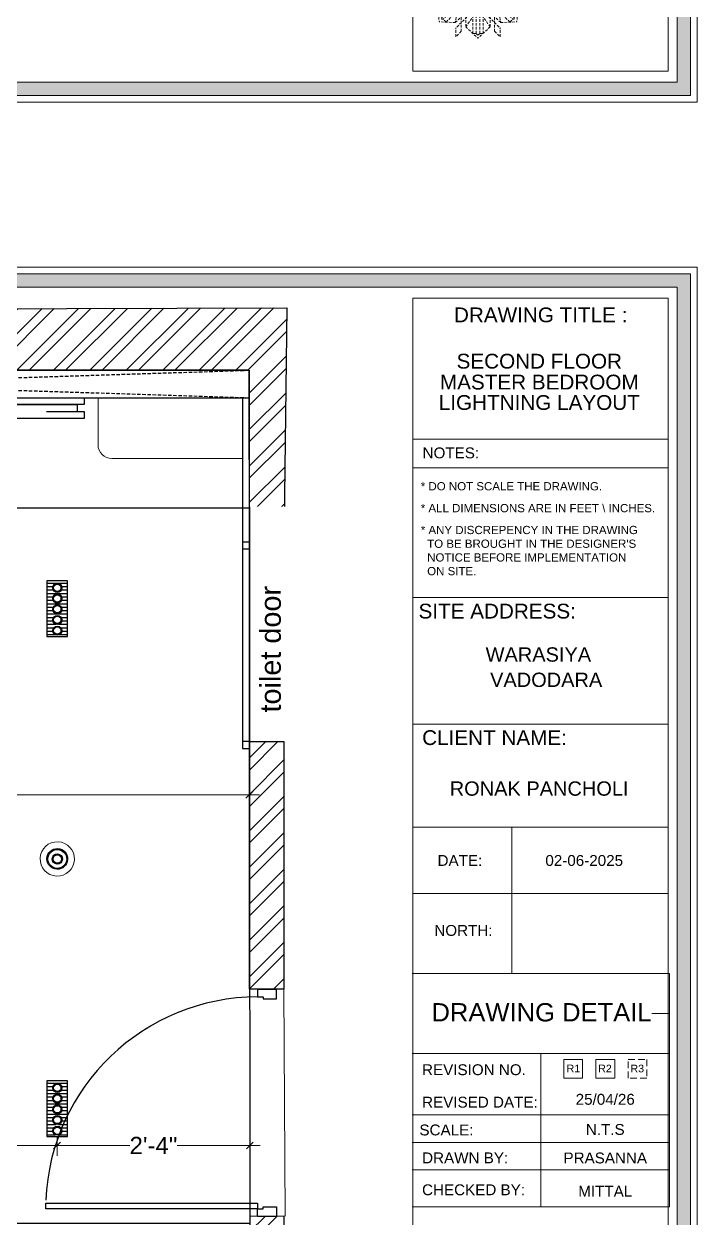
# Model space of a CAD drawing. Header units: millimetres. Extents: x 145796 to 148307, y -176303 to -174465.
# Drawn here: x 146430.9 to 146528.8, y -174982.4 to -174808.7 of the extents above; entities that cross this region are included whole.
import ezdxf
from ezdxf.enums import TextEntityAlignment as Align

# ---------------------------------------------------------------- set-up
doc = ezdxf.new("R2010")
doc.units = ezdxf.units.MM
doc.header["$MEASUREMENT"] = 0
doc.header["$PDMODE"] = 2
doc.linetypes.add('00 . GROUND FLOOR$0$DASHED', pattern=[0.75, 0.5, -0.25])
doc.linetypes.add('DASHEDX2', pattern=[1.5, 1, -0.5])
doc.layers.get('Defpoints').update_dxf_attribs({"color": 220})
for name, color, linetype in [('AR DOOR', 40, 'Continuous'), ('AR ELE-5', 134, 'Continuous'), ('AR HATCH-7', 7, 'Continuous')]:
    doc.layers.add(name, color=color, linetype=linetype)
for name, color, linetype, lineweight in [('Dimension', 10, 'DASHEDX2', 20), ('Electrical', 84, 'Continuous', 30), ('FUR1', 1, 'Continuous', 0), ('FURNITURE', 32, 'Continuous', 9), ('GF FALSE CEILING', 6, 'Continuous', 35), ('NAME PLATE', 7, 'Continuous', 25), ('wall', 7, 'Continuous', 30)]:
    doc.layers.add(name, color=color, linetype=linetype, lineweight=lineweight)
doc.styles.add('Aerial', font='arial.ttf')
doc.styles.add('Arial', font='arial.ttf')
doc.styles.add('style4', font='ARIALN.TTF')
doc.dimstyles.new('Cn_BT_9 ( BOLD )', dxfattribs={"dimtxt": 2.5, "dimasz": 1, "dimexe": 1.5, "dimexo": 0, "dimgap": 0.09, "dimtad": 0, "dimdec": 0, "dimzin": 3, "dimdsep": 46, "dimlunit": 4, "dimtxsty": 'Aerial', "dimblk": 'OBLIQUE', "dimcen": 0.09, "dimdle": 1.5, "dimclrd": 1, "dimclre": 1, "dimclrt": 5, "dimadec": 0, "dimazin": 0, "dimtfac": 0.75, "dimtdec": 0, "dimtofl": 0, "dimtmove": 0, "dimatfit": 3, "dimldrblk": 'OBLIQUE', "dimfxl": 0, "dimtolj": 1, "dimtzin": 0, "dimlwd": 15, "dimlwe": 15, "dimarcsym": 0})

# ---------------------------------------------------------------- blocks, each defined once
blk = doc.blocks.new('aggerg')
at = {"layer": 'Dimension', "color": 42, "true_color": 0xd39e00}
blk.add_lwpolyline([(-1.41, 1.41), (1.41, 1.41), (1.41, -1.41), (-1.41, -1.41)], close=True, dxfattribs=at)
at = {"layer": 'NAME PLATE', "lineweight": 0, "insert": (-0.03, 0.62), "char_height": 1.151, "width": 2.2458, "attachment_point": 2, "style": 'Arial'}
blk.add_mtext('R3', dxfattribs=at)
blk = doc.blocks.new('*U20')
for points in [[(-1160, 0), (-1120, 0), (-1120, 30), (-1110, 30), (-1110, 100), (-1160, 100)], [(40, 0), (0, 0), (0, 30), (-10, 30), (-10, 100), (40, 100)], [(0, 0), (0, -1120), (-30, -1120), (-30, 0)]]:
    blk.add_lwpolyline(points, close=True)
at = {"layer": 'AR ELE-5', "linetype": 'ByBlock', "ltscale": 15}
blk.add_arc((1.6, 0.7), 1121.6, 180.03474, 267.62699, dxfattribs=at)
blk = doc.blocks.new('_Oblique')
at = {"layer": 'wall', "color": 0, "lineweight": -2}
blk.add_line((-0.5, -0.5), (0.5, 0.5), dxfattribs=at)
blk = doc.blocks.new('*D77')
at = {"layer": 'Defpoints', "color": 0, "ltscale": 10, "transparency": 16777216}
for p in [(146400.57, -174966.48), (146435.75, -174970.52), (146435.75, -174971.8)]:
    blk.add_point(p, dxfattribs=at)
at = {"layer": 'FURNITURE', "color": 1, "lineweight": 15, "ltscale": 10, "transparency": 16777216}
for p, q in [((146400.57, -174966.48), (146400.57, -174973.3)), ((146435.75, -174970.52), (146435.75, -174973.3)), ((146399.07, -174971.8), (146413.75, -174971.8)), ((146437.25, -174971.8), (146422.57, -174971.8))]:
    blk.add_line(p, q, dxfattribs=at)
at = {"layer": 'FURNITURE', "color": 1, "lineweight": 15, "ltscale": 10, "transparency": 16777216, "rotation": 180}
blk.add_blockref('_Oblique', (146400.57, -174971.8), dxfattribs=at)
at = {"layer": 'FURNITURE', "color": 1, "lineweight": 15, "ltscale": 10, "transparency": 16777216}
blk.add_blockref('_Oblique', (146435.75, -174971.8), dxfattribs=at)
at = {"layer": 'FURNITURE', "color": 5, "ltscale": 10, "transparency": 16777216, "insert": (146418.16, -174971.8), "char_height": 2.5, "attachment_point": 5, "style": 'Aerial'}
blk.add_mtext('\\A1;2\'-11"', dxfattribs=at)
blk = doc.blocks.new('*D78')
at = {"layer": 'Defpoints', "color": 0, "ltscale": 10, "transparency": 16777216}
for p in [(146435.75, -174970.52), (146463.78, -174971.8), (146463.78, -174976.33)]:
    blk.add_point(p, dxfattribs=at)
at = {"layer": 'FURNITURE', "color": 1, "lineweight": 15, "ltscale": 10, "transparency": 16777216}
for p, q in [((146435.75, -174970.52), (146435.75, -174973.3)), ((146463.78, -174976.33), (146463.78, -174970.3)), ((146434.25, -174971.8), (146446.33, -174971.8)), ((146465.28, -174971.8), (146453.2, -174971.8))]:
    blk.add_line(p, q, dxfattribs=at)
at = {"layer": 'FURNITURE', "color": 1, "lineweight": 15, "ltscale": 10, "transparency": 16777216, "rotation": 180}
blk.add_blockref('_Oblique', (146435.75, -174971.8), dxfattribs=at)
at = {"layer": 'FURNITURE', "color": 1, "lineweight": 15, "ltscale": 10, "transparency": 16777216}
blk.add_blockref('_Oblique', (146463.78, -174971.8), dxfattribs=at)
at = {"layer": 'FURNITURE', "color": 5, "ltscale": 10, "transparency": 16777216, "insert": (146449.76, -174971.8), "char_height": 2.5, "attachment_point": 5, "style": 'Aerial'}
blk.add_mtext('\\A1;2\'-4"', dxfattribs=at)
blk = doc.blocks.new('*D86')
at = {"layer": 'Defpoints', "color": 0, "ltscale": 10, "transparency": 16777216}
for p in [(146463.7, -174920.83), (146388.57, -174923.59), (146463.7, -174923.59)]:
    blk.add_point(p, dxfattribs=at)
at = {"layer": 'FURNITURE', "color": 1, "lineweight": 15, "ltscale": 10, "transparency": 16777216}
for p, q in [((146388.57, -174923.59), (146388.57, -174919.33)), ((146463.7, -174923.59), (146463.7, -174919.33)), ((146387.07, -174920.83), (146418.72, -174920.83)), ((146465.2, -174920.83), (146425.56, -174920.83))]:
    blk.add_line(p, q, dxfattribs=at)
at = {"layer": 'FURNITURE', "color": 1, "lineweight": 15, "ltscale": 10, "transparency": 16777216, "rotation": 180}
blk.add_blockref('_Oblique', (146388.57, -174920.83), dxfattribs=at)
at = {"layer": 'FURNITURE', "color": 1, "lineweight": 15, "ltscale": 10, "transparency": 16777216}
blk.add_blockref('_Oblique', (146463.7, -174920.83), dxfattribs=at)
at = {"layer": 'FURNITURE', "color": 5, "ltscale": 10, "transparency": 16777216, "insert": (146422.14, -174920.83), "char_height": 2.5, "attachment_point": 5, "style": 'Aerial'}
blk.add_mtext('\\A1;6\'-3"', dxfattribs=at)
blk = doc.blocks.new('FSFSF')
at = {"color": 42, "lineweight": 5, "true_color": 0xe0ac11}
for p, q in [((28600.03, 143.51), (28600.03, 140.16)), ((28602.15, 141.41), (28600.03, 143.51)), ((28603.86, 139.69), (28608.58, 144.08)), ((28613.31, 139.69), (28608.58, 144.08)), ((28615.02, 141.41), (28617.14, 143.51)), ((28617.14, 143.51), (28617.14, 140.16)), ((28606.47, 133.76), (28600.03, 140.16)), ((28602.15, 141.41), (28602.15, 131.95)), ((28603.86, 126.58), (28603.86, 139.69)), ((28603.86, 139.69), (28608.58, 133.02)), ((28607.9, 142.22), (28606.58, 142.22)), ((28606.58, 142.22), (28606.58, 135.84)), ((28607.9, 142.22), (28608.58, 142.85)), ((28607.9, 142.22), (28607.9, 126.58)), ((28609.27, 142.22), (28608.59, 142.85)), ((28613.31, 139.69), (28608.59, 133.02)), ((28609.27, 142.22), (28609.27, 126.58)), ((28609.27, 142.22), (28610.59, 142.22)), ((28610.59, 142.22), (28610.59, 135.84)), ((28610.7, 133.76), (28617.14, 140.16)), ((28613.31, 126.58), (28613.31, 139.69)), ((28615.02, 141.41), (28615.02, 131.95)), ((28593.19, 131.45), (28593.54, 137.71)), ((28593.39, 135), (28594.56, 136.12)), ((28593.39, 135), (28597.6, 130.78)), ((28599.8, 138.06), (28593.54, 137.71)), ((28595.12, 136.69), (28594.53, 136.69)), ((28594.56, 136.12), (28594.56, 136.71)), ((28605.17, 124.98), (28594.56, 136.12)), ((28596.24, 137.86), (28595.12, 136.69)), ((28606.27, 126.08), (28595.12, 136.69)), ((28596.24, 137.86), (28600.47, 133.65)), ((28601.03, 130), (28599.8, 138.06)), ((28599.8, 138.05), (28608.58, 129.56)), ((28617.37, 138.05), (28608.59, 129.56)), ((28610.9, 126.08), (28622.05, 136.69)), ((28612.02, 124.98), (28622.62, 136.12)), ((28616.14, 130), (28617.37, 138.06)), ((28620.93, 137.86), (28616.7, 133.65)), ((28617.37, 138.06), (28623.63, 137.71)), ((28623.8, 135), (28619.59, 130.78)), ((28620.93, 137.86), (28622.05, 136.69)), ((28622.05, 136.69), (28622.64, 136.69)), ((28622.62, 136.12), (28622.62, 136.71)), ((28623.8, 135), (28622.62, 136.12)), ((28624, 131.45), (28623.65, 137.71)), ((28587.73, 131.22), (28591.08, 131.22)), ((28589.84, 129.1), (28587.73, 131.22)), ((28597.49, 124.78), (28591.08, 131.22)), ((28593.19, 131.45), (28601.69, 122.67)), ((28601.25, 130.22), (28593.19, 131.45)), ((28605.86, 129.18), (28601.03, 130)), ((28602.07, 125.39), (28601.25, 130.22)), ((28604.75, 131.95), (28602.15, 131.95)), ((28606.47, 133.76), (28604.75, 131.95)), ((28605.86, 129.18), (28608.58, 133.02)), ((28607.9, 128.92), (28608.58, 129.56)), ((28611.31, 129.18), (28608.59, 133.02)), ((28609.27, 128.92), (28608.59, 129.56)), ((28610.7, 133.76), (28612.42, 131.95)), ((28611.31, 129.18), (28616.14, 130)), ((28612.42, 131.95), (28615.02, 131.95)), ((28615.12, 125.39), (28615.94, 130.22)), ((28623.99, 131.45), (28615.5, 122.67)), ((28615.94, 130.22), (28624, 131.45)), ((28619.7, 124.78), (28626.1, 131.22)), ((28629.45, 131.22), (28626.1, 131.22)), ((28627.34, 129.1), (28629.45, 131.22)), ((28591.56, 127.39), (28587.17, 122.66)), ((28589.84, 129.1), (28599.29, 129.1)), ((28604.66, 127.39), (28591.56, 127.39)), ((28591.56, 127.39), (28598.23, 122.67)), ((28597.49, 124.78), (28599.29, 126.5)), ((28602.07, 125.39), (28598.23, 122.67)), ((28599.29, 126.5), (28599.29, 129.1)), ((28605.17, 124.98), (28602.97, 122.67)), ((28603.68, 126.54), (28603.68, 127.39)), ((28604.66, 126.54), (28603.68, 126.54)), ((28604.71, 127.57), (28603.86, 127.57)), ((28607.9, 126.58), (28603.86, 126.58)), ((28604.66, 123.35), (28604.66, 127.39)), ((28604.7, 126.58), (28604.71, 127.57)), ((28606.27, 126.08), (28608.58, 128.27)), ((28607.9, 128.92), (28608.58, 128.27)), ((28609.27, 128.92), (28608.59, 128.27)), ((28610.9, 126.08), (28608.59, 128.27)), ((28609.27, 126.58), (28613.31, 126.58)), ((28612.02, 124.98), (28614.21, 122.67)), ((28612.46, 126.58), (28612.46, 127.57)), ((28612.46, 127.57), (28613.31, 127.57)), ((28612.52, 123.35), (28612.52, 127.39)), ((28612.52, 127.39), (28625.63, 127.39)), ((28612.52, 126.54), (28613.51, 126.54)), ((28613.51, 126.54), (28613.51, 127.39)), ((28615.12, 125.39), (28618.96, 122.67)), ((28627.34, 129.1), (28617.89, 129.1)), ((28617.89, 126.5), (28617.89, 129.1)), ((28619.7, 124.78), (28617.89, 126.5)), ((28625.63, 127.39), (28618.96, 122.67)), ((28625.63, 127.39), (28630.02, 122.66)), ((28591.56, 117.94), (28587.17, 122.66)), ((28589.03, 123.35), (28588.4, 122.67)), ((28589.03, 121.98), (28588.4, 122.65)), ((28589.03, 123.35), (28589.03, 124.67)), ((28589.03, 124.67), (28595.4, 124.67)), ((28589.03, 123.35), (28604.66, 123.35)), ((28589.03, 121.98), (28604.66, 121.98)), ((28589.03, 121.98), (28589.03, 120.66)), ((28589.03, 120.66), (28595.4, 120.66)), ((28597.49, 120.54), (28591.08, 114.11)), ((28591.56, 117.94), (28598.23, 122.65)), ((28593.19, 113.88), (28601.69, 122.65)), ((28605.17, 120.35), (28594.56, 109.2)), ((28597.49, 120.54), (28599.29, 118.83)), ((28602.07, 119.94), (28598.23, 122.65)), ((28602.33, 123.35), (28601.69, 122.67)), ((28602.33, 121.98), (28601.69, 122.65)), ((28602.33, 123.35), (28602.97, 122.67)), ((28602.33, 121.98), (28602.97, 122.65)), ((28605.17, 120.35), (28602.97, 122.65)), ((28604.66, 121.98), (28604.66, 117.94)), ((28612.02, 120.35), (28614.21, 122.65)), ((28612.02, 120.35), (28622.62, 109.2)), ((28628.16, 123.35), (28612.52, 123.35)), ((28612.52, 121.98), (28612.52, 117.94)), ((28628.16, 121.98), (28612.52, 121.98)), ((28614.85, 123.35), (28614.21, 122.67)), ((28614.85, 121.98), (28614.21, 122.65)), ((28614.85, 123.35), (28615.5, 122.67)), ((28614.85, 121.98), (28615.5, 122.65)), ((28615.12, 119.94), (28618.96, 122.65)), ((28623.99, 113.88), (28615.5, 122.65)), ((28619.7, 120.54), (28617.89, 118.83)), ((28625.63, 117.94), (28618.96, 122.65)), ((28619.7, 120.54), (28626.1, 114.11)), ((28628.16, 124.67), (28621.78, 124.67)), ((28628.16, 120.66), (28621.78, 120.66)), ((28625.63, 117.94), (28630.02, 122.66)), ((28628.16, 123.35), (28628.16, 124.67)), ((28628.16, 123.35), (28628.78, 122.67)), ((28628.16, 121.98), (28628.78, 122.65)), ((28628.16, 121.98), (28628.16, 120.66)), ((28589.84, 116.23), (28587.73, 114.11)), ((28589.84, 116.23), (28599.29, 116.23)), ((28604.66, 117.94), (28591.56, 117.94)), ((28606.27, 119.15), (28595.12, 108.54)), ((28599.29, 118.83), (28599.29, 116.23)), ((28599.8, 107.17), (28608.58, 115.67)), ((28605.86, 116.05), (28601.03, 115.23)), ((28602.07, 119.94), (28601.25, 115.1)), ((28604.66, 118.78), (28603.68, 118.78)), ((28603.68, 118.78), (28603.68, 117.94)), ((28607.9, 118.65), (28603.86, 118.65)), ((28603.86, 118.65), (28603.86, 105.54)), ((28604.71, 117.66), (28603.86, 117.66)), ((28604.7, 118.65), (28604.71, 117.66)), ((28605.86, 116.05), (28608.58, 112.21)), ((28606.27, 119.15), (28608.58, 116.96)), ((28607.9, 103.01), (28607.9, 118.65)), ((28607.9, 116.31), (28608.58, 116.96)), ((28607.9, 116.31), (28608.58, 115.67)), ((28610.9, 119.15), (28608.59, 116.96)), ((28609.27, 116.31), (28608.59, 116.96)), ((28609.27, 116.31), (28608.59, 115.67)), ((28611.31, 116.05), (28608.59, 112.21)), ((28617.37, 107.17), (28608.59, 115.67)), ((28609.27, 118.65), (28613.31, 118.65)), ((28609.27, 103.01), (28609.27, 118.65)), ((28610.9, 119.15), (28622.05, 108.54)), ((28611.31, 116.05), (28616.14, 115.23)), ((28612.46, 118.65), (28612.46, 117.66)), ((28612.46, 117.66), (28613.31, 117.66)), ((28612.52, 118.78), (28613.51, 118.78)), ((28612.52, 117.94), (28625.63, 117.94)), ((28613.31, 118.65), (28613.31, 105.54)), ((28613.51, 118.78), (28613.51, 117.94)), ((28615.12, 119.94), (28615.94, 115.1)), ((28617.89, 118.83), (28617.89, 116.23)), ((28627.34, 116.23), (28617.89, 116.23)), ((28627.34, 116.23), (28629.45, 114.11)), ((28587.73, 114.11), (28591.08, 114.11)), ((28601.25, 115.1), (28593.19, 113.87)), ((28593.19, 113.87), (28593.54, 107.62)), ((28593.39, 110.32), (28597.6, 114.55)), ((28596.24, 107.37), (28600.47, 111.58)), ((28601.03, 115.23), (28599.8, 107.17)), ((28606.47, 111.47), (28600.03, 105.07)), ((28602.15, 103.82), (28602.15, 113.27)), ((28604.75, 113.27), (28602.15, 113.27)), ((28603.86, 105.54), (28608.58, 112.21)), ((28606.47, 111.47), (28604.75, 113.27)), ((28613.31, 105.54), (28608.59, 112.21)), ((28610.7, 111.47), (28612.42, 113.27)), ((28610.7, 111.47), (28617.14, 105.07)), ((28612.42, 113.27), (28615.02, 113.27)), ((28615.02, 103.82), (28615.02, 113.27)), ((28615.94, 115.1), (28624, 113.87)), ((28616.14, 115.23), (28617.37, 107.17)), ((28620.93, 107.37), (28616.7, 111.58)), ((28623.8, 110.32), (28619.59, 114.55)), ((28624, 113.87), (28623.65, 107.62)), ((28629.45, 114.11), (28626.1, 114.11)), ((28593.39, 110.32), (28594.56, 109.2)), ((28599.8, 107.17), (28593.54, 107.52)), ((28595.12, 108.54), (28594.53, 108.54)), ((28594.56, 109.2), (28594.56, 108.61)), ((28596.24, 107.37), (28595.12, 108.54)), ((28606.58, 103.01), (28606.58, 109.38)), ((28610.59, 103.01), (28610.59, 109.38)), ((28617.37, 107.17), (28623.63, 107.52)), ((28620.93, 107.37), (28622.05, 108.54)), ((28622.05, 108.54), (28622.64, 108.54)), ((28623.8, 110.32), (28622.62, 109.2)), ((28622.62, 109.2), (28622.62, 108.61)), ((28600.03, 101.71), (28600.03, 105.07)), ((28602.15, 103.82), (28600.03, 101.71)), ((28603.86, 105.54), (28608.58, 101.15)), ((28607.9, 103.01), (28606.58, 103.01)), ((28607.9, 103.01), (28608.58, 102.38)), ((28613.31, 105.54), (28608.58, 101.15)), ((28609.27, 103.01), (28608.59, 102.38)), ((28609.27, 103.01), (28610.59, 103.01)), ((28615.02, 103.82), (28617.14, 101.71)), ((28617.14, 101.71), (28617.14, 105.07))]:
    blk.add_line(p, q, dxfattribs=at)

msp = doc.modelspace()

# ---------------------------------------------------------------- hatches: boundary and pattern name
at = {"layer": 'AR HATCH-7', "lineweight": 0, "true_color": 0x939598, "transparency": 33554687}
h = msp.add_hatch(dxfattribs=at)
h.set_pattern_fill('ANSI32', color=252, scale=10)
h.set_pattern_definition([(45, (12454.5157, 8737.782), (-2.65165043, 2.65165043), []), (45, (12456.2835, 8737.782), (-2.65165043, 2.65165043), [])])
h.paths.add_polyline_path([(146469.15, -174850.03), (146309.19, -174850.48), (146309.19, -174897.09), (146314.19, -174897.09), (146314.19, -174863.09), (146338.69, -174863.09), (146338.69, -174859.09), (146463.69, -174859.09), (146463.7, -174884.09), (146463.7, -174884.09), (146463.7, -174885.1), (146468.7, -174885.07)])
h.paths.add_polyline_path([(146314.19, -174956.09), (146309.19, -174956.09), (146309.19, -175026.59), (146468.73, -175026.59), (146468.78, -174982.09), (146463.78, -174982.13), (146463.7, -175022.59), (146364.71, -175022.59), (146364.71, -175022.59), (146314.19, -175022.59), (146314.2, -175002.5)])
h.paths.add_polyline_path([(146468.7, -174913.06), (146463.7, -174913.09), (146463.7, -174949.1), (146468.7, -174949.06)])
at = {"layer": 'Dimension', "true_color": 0xd39e00, "transparency": 33554687}
h = msp.add_hatch(color=42, dxfattribs=at)
h.paths.add_polyline_path([(146251.78, -174624.84), (146251.78, -174819.15), (146527.84, -174819.15), (146527.84, -174624.84)])
h.paths.add_polyline_path([(146253.72, -174626.78), (146525.9, -174626.78), (146525.9, -174817.21), (146253.72, -174817.21)], flags=16)
h = msp.add_hatch(color=42, dxfattribs=at)
h.paths.add_polyline_path([(146251.78, -174845.09), (146251.78, -175039.39), (146527.84, -175039.39), (146527.84, -174845.09)])
h.paths.add_polyline_path([(146253.72, -174847.02), (146525.9, -174847.02), (146525.9, -175037.45), (146253.72, -175037.45)], flags=16)
at = {"layer": 'Electrical', "lineweight": 25, "true_color": 0x000000}
h = msp.add_hatch(dxfattribs=at)
h.set_pattern_fill('ANSI31', color=18, scale=4, angle=315)
h.set_pattern_definition([(360, (167298.7183, -161898.53095), (2e-16, 0.5), [])])
h.paths.add_polyline_path([(146434.25, -174892.05), (146435.3, -174891.18, 0.675401), (146436.44, -174890.73, 0.15536), (146436.32, -174890.34), (146437.07, -174889.72), (146437.25, -174889.72), (146437.25, -174897.81), (146434.25, -174897.81)])
h.paths.add_polyline_path([(146435.12, -174896.95, 1), (146436.44, -174896.95, 1)], flags=16)
h.paths.add_polyline_path([(146436.44, -174895.39, 1), (146435.12, -174895.39, 1)], flags=16)
h.paths.add_polyline_path([(146435.25, -174896.95, 1), (146436.31, -174896.95, 1)], flags=0)
h.paths.add_polyline_path([(146436.31, -174895.39, 1), (146435.25, -174895.39, 1)], flags=0)
h.paths.add_polyline_path([(146436.44, -174893.84, 1), (146435.12, -174893.84, 1)], flags=16)
h.paths.add_polyline_path([(146436.31, -174893.84, 1), (146435.25, -174893.84, 1)], flags=0)
h.paths.add_polyline_path([(146436.44, -174892.28, 1), (146435.12, -174892.28, 1)], flags=16)
h.paths.add_polyline_path([(146436.31, -174892.28, 1), (146435.25, -174892.28, 1)], flags=0)
h.paths.add_polyline_path([(146435.3, -174891.18), (146434.25, -174892.05), (146434.25, -174889.72), (146437.07, -174889.72), (146436.32, -174890.34, 0.731062), (146435.12, -174890.73, 0.193744)], flags=17)
h = msp.add_hatch(dxfattribs=at)
h.set_pattern_fill('ANSI31', color=18, scale=4, angle=315)
h.set_pattern_definition([(360, (167298.7183, -161971.2426), (2e-16, 0.5), [])])
h.paths.add_polyline_path([(146434.25, -174964.76), (146435.3, -174963.9, 0.675401), (146436.44, -174963.44, 0.15536), (146436.32, -174963.05), (146437.07, -174962.43), (146437.25, -174962.43), (146437.25, -174970.52), (146434.25, -174970.52)])
h.paths.add_polyline_path([(146435.12, -174969.66, 1), (146436.44, -174969.66, 1)], flags=16)
h.paths.add_polyline_path([(146436.44, -174968.1, 1), (146435.12, -174968.1, 1)], flags=16)
h.paths.add_polyline_path([(146435.25, -174969.66, 1), (146436.31, -174969.66, 1)], flags=0)
h.paths.add_polyline_path([(146436.31, -174968.1, 1), (146435.25, -174968.1, 1)], flags=0)
h.paths.add_polyline_path([(146436.44, -174966.55, 1), (146435.12, -174966.55, 1)], flags=16)
h.paths.add_polyline_path([(146436.31, -174966.55, 1), (146435.25, -174966.55, 1)], flags=0)
h.paths.add_polyline_path([(146436.44, -174964.99, 1), (146435.12, -174964.99, 1)], flags=16)
h.paths.add_polyline_path([(146436.31, -174964.99, 1), (146435.25, -174964.99, 1)], flags=0)
h.paths.add_polyline_path([(146435.3, -174963.9), (146434.25, -174964.76), (146434.25, -174962.43), (146437.07, -174962.43), (146436.32, -174963.05, 0.731062), (146435.12, -174963.44, 0.193744)], flags=17)

# ---------------------------------------------------------------- linework, layer by layer
at = {"layer": 'Dimension', "color": 42, "linetype": 'Continuous', "true_color": 0xd39e00, "transparency": 33554687}
for p, q in [((146524.59, -174869.11, 0.13), (146487.49, -174869.11, 0.13)), ((146524.59, -174873.29, 0.13), (146487.49, -174873.29, 0.13)), ((146524.59, -174892.14, 0.13), (146487.49, -174892.14, 0.13)), ((146524.59, -174910.53, 0.13), (146487.49, -174910.53, 0.13)), ((146524.59, -174925.51, 0.13), (146487.49, -174925.51, 0.13)), ((146501.85, -174925.51, 0.13), (146501.85, -174946.81, 0.13)), ((146524.59, -174935.15, 0.13), (146487.49, -174935.15, 0.13)), ((146524.81, -174946.81, 0.13), (146487.38, -174946.81, 0.13)), ((146524.81, -174946.81, 0.13), (146524.81, -174980.71, 0.13)), ((146522.23, -174952.62, 0.13), (146524.81, -174952.62, 0.13)), ((146487.38, -174958.43, 0.13), (146524.81, -174958.43, 0.13)), ((146506.1, -174980.71, 0.13), (146506.1, -174958.43, 0.13)), ((146524.81, -174967.34, 0.13), (146487.38, -174967.34, 0.13)), ((146524.81, -174971.36, 0.13), (146487.38, -174971.36, 0.13)), ((146524.81, -174975.37, 0.13), (146487.38, -174975.37, 0.13)), ((146487.38, -174980.71, 0.13), (146524.81, -174980.71, 0.13))]:
    msp.add_line(p, q, dxfattribs=at)
at = {"layer": 'Dimension', "color": 42, "linetype": 'Continuous', "true_color": 0xd39e00, "transparency": 33554687, "elevation": 0.13}
for points in [[(146250.82, -174623.87), (146528.81, -174623.87), (146528.81, -174820.12), (146250.82, -174820.12)], [(146251.78, -174624.84), (146527.84, -174624.84), (146527.84, -174819.15), (146251.78, -174819.15)], [(146253.72, -174626.78), (146525.9, -174626.78), (146525.9, -174817.21), (146253.72, -174817.21)], [(146487.49, -174815.62), (146487.49, -174628.37), (146524.59, -174628.37), (146524.59, -174815.62)], [(146250.82, -174844.12), (146528.81, -174844.12), (146528.81, -175040.36), (146250.82, -175040.36)], [(146251.78, -174845.09), (146527.84, -174845.09), (146527.84, -175039.39), (146251.78, -175039.39)], [(146253.72, -174847.02), (146525.9, -174847.02), (146525.9, -175037.45), (146253.72, -175037.45)], [(146487.49, -175035.86), (146487.49, -174848.62), (146524.59, -174848.62), (146524.59, -175035.86)], [(146509.41, -174959.29), (146512.14, -174959.29), (146512.14, -174962.02), (146509.41, -174962.02)], [(146514.09, -174959.29), (146516.82, -174959.29), (146516.82, -174962.02), (146514.09, -174962.02)]]:
    msp.add_lwpolyline(points, close=True, dxfattribs=at)
at = {"layer": 'Electrical', "color": 240, "true_color": 0xed1f24, "elevation": 0.13}
for points in [[(146434.25, -174889.72), (146434.25, -174897.81), (146437.25, -174897.81), (146437.25, -174889.72)], [(146434.25, -174962.43), (146434.25, -174970.52), (146437.25, -174970.52), (146437.25, -174962.43)]]:
    msp.add_lwpolyline(points, close=True, dxfattribs=at)
at = {"layer": 'Electrical', "color": 18, "lineweight": 25, "true_color": 0x000000}
for centre, radius in [((146435.78, -174890.73, 0.13), 0.662), ((146435.78, -174890.73, 0.13), 0.53), ((146435.78, -174892.28, 0.13), 0.662), ((146435.78, -174892.28, 0.13), 0.53), ((146435.78, -174893.84, 0.13), 0.662), ((146435.78, -174893.84, 0.13), 0.53), ((146435.78, -174895.39, 0.13), 0.662), ((146435.78, -174895.39, 0.13), 0.53), ((146435.78, -174896.95, 0.13), 0.662), ((146435.78, -174896.95, 0.13), 0.53), ((146435.78, -174963.44, 0.13), 0.662), ((146435.78, -174963.44, 0.13), 0.53), ((146435.78, -174964.99, 0.13), 0.662), ((146435.78, -174964.99, 0.13), 0.53), ((146435.78, -174966.55, 0.13), 0.662), ((146435.78, -174966.55, 0.13), 0.53), ((146435.78, -174968.1, 0.13), 0.662), ((146435.78, -174968.1, 0.13), 0.53), ((146435.78, -174969.66, 0.13), 0.662), ((146435.78, -174969.66, 0.13), 0.53)]:
    msp.add_circle(centre, radius, dxfattribs=at)
at = {"layer": 'Electrical', "color": 5, "lineweight": 5, "ltscale": 8}
msp.add_ellipse((146435.78, -174930.15, 0.13), major_axis=(1.69, -1.84), ratio=1, start_param=-0.785398, end_param=5.497787, dxfattribs=at)
at = {"layer": 'Electrical', "color": 5, "ltscale": 8}
for major_axis, start_param, end_param in [((1.02, -1.1), -0.785398, 5.497787), ((-1.01, -0.93), 0.785398, 7.068583), ((-0.544, -0.501), 0.785398, 7.068583), ((-0.453, -0.417), 0.785398, 7.068583)]:
    msp.add_ellipse((146435.78, -174930.15, 0.13), major_axis=major_axis, ratio=1, start_param=start_param, end_param=end_param, dxfattribs=at)
at = {"layer": 'FURNITURE', "color": 9, "linetype": '00 . GROUND FLOOR$0$DASHED', "lineweight": 25, "true_color": 0xc7c8ca}
for p, q in [((146338.69, -174863.09, 0.13), (146463.69, -174859.09, 0.13)), ((146338.69, -174859.09, 0.13), (146463.69, -174863.09, 0.13))]:
    msp.add_line(p, q, dxfattribs=at)
at = {"layer": 'FURNITURE', "color": 9, "lineweight": 30, "true_color": 0xc7c8ca}
for p, q in [((146462.7, -174863.09, 0.13), (146462.7, -174914.09, 0.13)), ((146428.61, -174879.09, 0.13), (146463.69, -174879.09, 0.13)), ((146463.7, -174884.09, 0.13), (146462.7, -174884.09, 0.13)), ((146463.7, -174885.09, 0.13), (146462.7, -174885.09, 0.13)), ((146463.7, -174914.09, 0.13), (146463.7, -174884.09, 0.13)), ((146463.7, -174914.09, 0.13), (146463.7, -174884.09, 0.13)), ((146463.7, -174913.09, 0.13), (146462.7, -174913.09, 0.13)), ((146463.7, -174913.09, 0.13), (146462.7, -174913.09, 0.13)), ((146462.7, -174914.09, 0.13), (146463.7, -174914.09, 0.13)), ((146462.7, -174914.09, 0.13), (146463.7, -174914.09, 0.13))]:
    msp.add_line(p, q, dxfattribs=at)
at = {"layer": 'FURNITURE', "color": 3, "linetype": 'DASHEDX2', "lineweight": 30, "ltscale": 10}
msp.add_line((146314.19, -174865.09, 0.13), (146438.69, -174865.09, 0.13), dxfattribs=at)
at = {"layer": 'FURNITURE', "lineweight": 5}
msp.add_line((146468.7, -174949.06, 0.13), (146468.91, -174982.09, 0.13), dxfattribs=at)
at = {"layer": 'FURNITURE', "color": 9, "lineweight": 30, "true_color": 0xc7c8ca, "elevation": 0.13}
for points in [[(146338.69, -174863.09), (146463.69, -174863.09), (146463.69, -174859.09), (146338.69, -174859.09)], [(146314.19, -174863.09), (146439.69, -174863.09), (146439.69, -174864.09), (146314.19, -174864.09)], [(146314.19, -174864.09), (146438.69, -174864.09), (146438.69, -174865.09), (146439.69, -174865.09), (146439.69, -174866.09), (146314.19, -174866.09)]]:
    msp.add_lwpolyline(points, close=True, dxfattribs=at)
at = {"layer": 'FURNITURE', "color": 9, "lineweight": 5, "true_color": 0xc7c8ca, "elevation": 0.13}
msp.add_lwpolyline([(146462.7, -174871.93), (146443.7, -174871.93, -0.414214), (146441.7, -174869.93), (146441.7, -174863.09)], format="xyb", dxfattribs=at)
at = {"layer": 'wall', "lineweight": 30, "elevation": 0.13}
msp.add_lwpolyline([(146463.69, -174859.09), (146338.69, -174859.09), (146338.69, -174863.09), (146314.19, -174863.09), (146314.19, -174897.09), (146309.19, -174897.09), (146309.19, -174850.48), (146469.15, -174850.03), (146468.7, -174885.07), (146463.7, -174885.1), (146463.69, -174859.09)], dxfattribs=at)
for points in [[(146463.7, -174913.09), (146468.7, -174913.06), (146468.7, -174949.06), (146463.7, -174949.1)], [(146463.78, -174982.13), (146463.7, -175022.59), (146314.19, -175022.59), (146314.19, -174956.09), (146309.19, -174956.09), (146309.19, -175026.59), (146468.73, -175026.59), (146468.78, -174982.09)]]:
    msp.add_lwpolyline(points, close=True, dxfattribs=at)

# ---------------------------------------------------------------- block references
at = {"layer": 'AR DOOR', "linetype": 'ByBlock', "lineweight": -2, "extrusion": (0, 0, -1), "xscale": -0.02749999999996862, "yscale": 0.02749999999996862, "zscale": -0.02749999999996862, "rotation": 90}
msp.add_blockref('*U20', (-146464.91, -174981.01, -0.13), dxfattribs=at)
at = {"layer": 'Dimension', "color": 42, "true_color": 0xd39e00, "transparency": 33554687, "xscale": 0.3759760384664457, "yscale": 0.3759760384664457, "zscale": 0.3759760384664457}
msp.add_blockref('FSFSF', (135740.8, -174848.85, 0.13), dxfattribs=at)
at = {"layer": 'NAME PLATE', "transparency": 33554687, "xscale": 0.9686924564324417, "yscale": 0.9686924564324417, "zscale": 0.9686924564324417}
msp.add_blockref('aggerg', (146520.13, -174960.66, 0.13), dxfattribs=at)

# ---------------------------------------------------------------- texts
at = {"layer": 'NAME PLATE', "transparency": 33554687, "style": 'Arial'}
for s, height, p in [('DRAWING TITLE : ', 2.1519, (146506.48, -174852.12, 0.13)), ('SECOND FLOOR', 2.1519, (146505.86, -174858.85, 0.13)), ('MASTER BEDROOM', 2.1519, (146505.86, -174861.89, 0.13)), ('LIGHTNING LAYOUT', 2.1519, (146505.86, -174864.86, 0.13)), ('NOTES:', 1.581, (146493, -174871.9, 0.13)), ('SITE ADDRESS:', 2.1519, (146499.74, -174895.19, 0.13)), (' WARASIYA  ', 2.0802, (146506.13, -174901.46, 0.03)), ('VADODARA', 2.08, (146506.86, -174905.14, 0.03)), ('CLIENT NAME:', 2.1519, (146499.35, -174913.58, 0.13)), ('RONAK PANCHOLI    ', 2.0802, (146507.45, -174920.95, 0.03)), ('DATE:', 1.581, (146494.32, -174931.16, 0.13)), ('02-06-2025', 1.581, (146512.39, -174931.16, 0.13)), ('NORTH:', 1.581, (146494.83, -174941.33, 0.13)), ('DRAWING DETAIL', 2.6605, (146506.18, -174953.77, 0.13)), ('REVISION NO.', 1.5811, (146496.36, -174961.58, 0.13)), ('REVISED DATE: ', 1.5811, (146497.53, -174966.3, 0.13)), ('SCALE:', 1.581, (146492.36, -174970.34, 0.13)), ('DRAWN BY:', 1.581, (146495.08, -174974.4, 0.13)), ('PRASANNA', 1.581, (146515.45, -174974.41, 0.13)), ('CHECKED BY:', 1.5811, (146496.3, -174979.04, 0.13)), ('MITTAL', 1.581, (146515.45, -174979.25, 0.13))]:
    msp.add_text(s, height=height, dxfattribs=at).set_placement(p, align=Align.CENTER)
for s, p in [('R1', (146509.83, -174961.17, 0.13)), ('R2', (146514.41, -174961.17, 0.13))]:
    msp.add_text(s, height=1.115, dxfattribs=at).set_placement(p)
at = {"layer": 'NAME PLATE', "transparency": 33554687, "char_height": 1.1959, "width": 46.2026, "attachment_point": 1, "style": 'Arial'}
for s, insert in [('* DO NOT SCALE THE DRAWING.', (146488.63, -174875.36, 0.13)), ('* ALL DIMENSIONS ARE IN FEET \\\\ INCHES.', (146488.63, -174878.54, 0.13)), ("* ANY DISCREPENCY IN THE DRAWING \\P  TO BE BROUGHT IN THE DESIGNER'S\\P  NOTICE BEFORE IMPLEMENTATION \\P  ON SITE.", (146488.63, -174881.72, 0.13))]:
    msp.add_mtext(s, dxfattribs=dict(at, insert=insert))
at = {"layer": 'NAME PLATE', "lineweight": 0, "transparency": 33554687, "char_height": 1.581, "attachment_point": 2, "style": 'Arial'}
for s, insert, width in [('25/04/26', (146515.45, -174964.3, 0.13), 13.7025), ('N.T.S', (146515.45, -174968.68, 0.13), 3.086)]:
    msp.add_mtext(s, dxfattribs=dict(at, insert=insert, width=width))

# ---------------------------------------------------------------- dimensions: what is measured, and where the dimension line sits
at = {"layer": 'FURNITURE', "ltscale": 10}
dim = msp.add_linear_dim(base=(146463.7, -174920.83, 0.13), p1=(146388.57, -174923.59, 0.13), p2=(146463.7, -174923.59, 0.13), dimstyle='Cn_BT_9 ( BOLD )', override={"dimtmove": 1}, dxfattribs=at)
dim.commit()
dim.dimension.update_dxf_attribs({"geometry": '*D86', "text_midpoint": (146422.14, -174920.83, 0.13), "dimtype": 160})
for base, p1, p2, picture, middle in [((146435.75, -174971.8, 0.13), (146400.57, -174966.48, 0.13), (146435.75, -174970.52, 0.13), '*D77', (146418.16, -174971.8, 0.13)), ((146463.78, -174971.8, 0.13), (146435.75, -174970.52, 0.13), (146463.78, -174976.33, 0.13), '*D78', (146449.76, -174971.8, 0.13))]:
    dim = msp.add_linear_dim(base=base, p1=p1, p2=p2, dimstyle='Cn_BT_9 ( BOLD )', override={"dimtmove": 1}, dxfattribs=at)
    dim.commit()
    dim.dimension.update_dxf_attribs({"geometry": picture, "text_midpoint": middle})

# ---------------------------------------------------------------- next in the draw order: texts
at = {"layer": 'FUR1', "insert": (146466.8, -174894.63, 0.13), "char_height": 3, "width": 28.4543, "attachment_point": 5, "rotation": 90, "style": 'style4', "bg_fill": 2}
msp.add_mtext('\\A1;\\pxql;{\\fArial|b0|i0|c0|p34;toilet door}', dxfattribs=at)

# ---------------------------------------------------------------- next in the draw order: linework, layer by layer
at = {"layer": 'GF FALSE CEILING', "lineweight": 25, "elevation": 0.13}
msp.add_lwpolyline([(146314.19, -174863.09), (146338.69, -174863.09), (146338.69, -174859.09), (146463.69, -174859.09), (146463.78, -174983.13), (146314.19, -174983.13)], close=True, dxfattribs=at)

doc.saveas('drawing.dxf')
